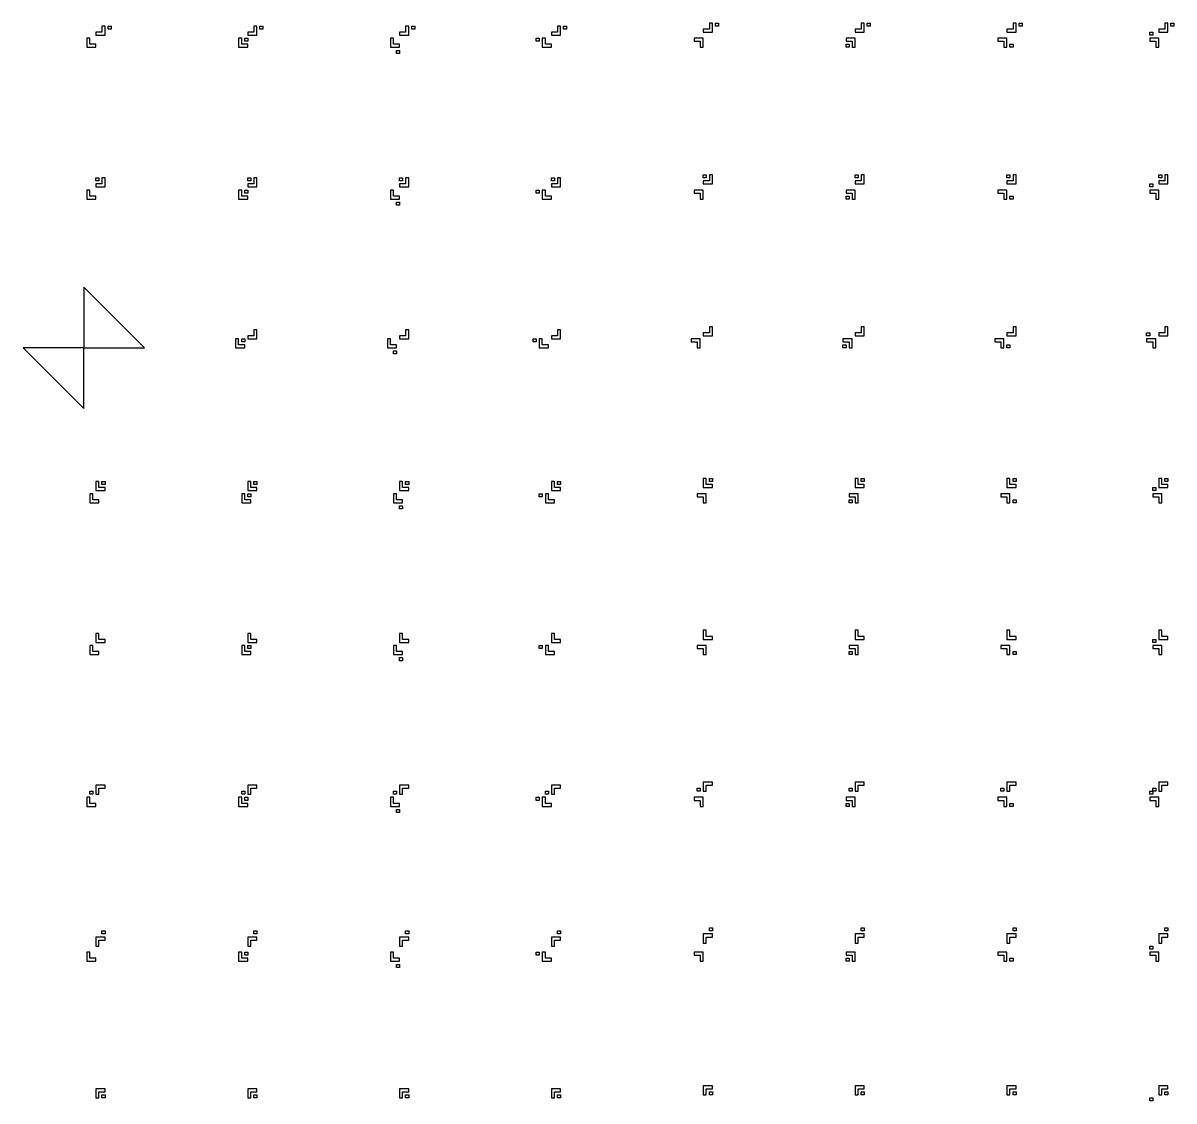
# Model space of a CAD drawing. Extents: x -1486 to 1662, y -1587 to 1493.
# Drawn here: x -1486 to -728, y -43 to 667 of the extents above; entities that cross this region are included whole.
import ezdxf

# ---------------------------------------------------------------- set-up
doc = ezdxf.new("R2010")
doc.units = 0
doc.header["$MEASUREMENT"] = 0
doc.layers.add('255', color=7, linetype='CONTINUOUS')

msp = doc.modelspace()

# ---------------------------------------------------------------- linework, layer by layer
at = {"layer": '255', "color": 7, "linetype": 'Continuous', "ltscale": 0.75, "flags": 128}
for points in [[(-1431.7202, 658.710775), (-1431.7202, 664.710775), (-1433.7202, 664.710775), (-1433.7202, 660.710775), (-1437.7202, 660.710775), (-1437.7202, 658.710775), (-1431.7202, 658.710775)], [(-1429.7202, 664.710775), (-1427.7202, 664.710775), (-1427.7202, 662.710775), (-1429.7202, 662.710775), (-1429.7202, 664.710775)], [(-1331.7202, 658.710775), (-1331.7202, 664.710775), (-1333.7202, 664.710775), (-1333.7202, 660.710775), (-1337.7202, 660.710775), (-1337.7202, 658.710775), (-1331.7202, 658.710775)], [(-1329.7202, 664.710775), (-1327.7202, 664.710775), (-1327.7202, 662.710775), (-1329.7202, 662.710775), (-1329.7202, 664.710775)], [(-1231.7202, 658.710775), (-1231.7202, 664.710775), (-1233.7202, 664.710775), (-1233.7202, 660.710775), (-1237.7202, 660.710775), (-1237.7202, 658.710775), (-1231.7202, 658.710775)], [(-1229.7202, 664.710775), (-1227.7202, 664.710775), (-1227.7202, 662.710775), (-1229.7202, 662.710775), (-1229.7202, 664.710775)], [(-1131.720188, 658.710775), (-1131.720188, 664.710775), (-1133.720188, 664.710775), (-1133.720188, 660.710775), (-1137.720188, 660.710775), (-1137.720188, 658.710775), (-1131.720188, 658.710775)], [(-1129.720188, 664.710775), (-1127.720188, 664.710775), (-1127.720188, 662.710775), (-1129.720188, 662.710775), (-1129.720188, 664.710775)], [(-1031.7202, 660.710775), (-1031.7202, 666.710775), (-1033.7202, 666.710775), (-1033.7202, 662.710775), (-1037.7202, 662.710775), (-1037.7202, 660.710775), (-1031.7202, 660.710775)], [(-1029.7202, 666.710775), (-1027.7202, 666.710775), (-1027.7202, 664.710775), (-1029.7202, 664.710775), (-1029.7202, 666.710775)], [(-931.7202, 660.710775), (-931.7202, 666.710775), (-933.7202, 666.710775), (-933.7202, 662.710775), (-937.7202, 662.710775), (-937.7202, 660.710775), (-931.7202, 660.710775)], [(-929.7202, 666.710775), (-927.7202, 666.710775), (-927.7202, 664.710775), (-929.7202, 664.710775), (-929.7202, 666.710775)], [(-831.7202, 660.710775), (-831.7202, 666.710775), (-833.7202, 666.710775), (-833.7202, 662.710775), (-837.7202, 662.710775), (-837.7202, 660.710775), (-831.7202, 660.710775)], [(-829.7202, 666.710775), (-827.7202, 666.710775), (-827.7202, 664.710775), (-829.7202, 664.710775), (-829.7202, 666.710775)], [(-743.7202, 660.710775), (-741.7202, 660.710775), (-741.7202, 658.710775), (-743.7202, 658.710775), (-743.7202, 660.710775)], [(-731.7202, 660.710775), (-731.7202, 666.710775), (-733.7202, 666.710775), (-733.7202, 662.710775), (-737.7202, 662.710775), (-737.7202, 660.710775), (-731.7202, 660.710775)], [(-729.7202, 666.710775), (-727.7202, 666.710775), (-727.7202, 664.710775), (-729.7202, 664.710775), (-729.7202, 666.710775)], [(-1443.7202, 650.710775), (-1437.7202, 650.710775), (-1437.7202, 652.710775), (-1441.7202, 652.710775), (-1441.7202, 656.710775), (-1443.7202, 656.710775), (-1443.7202, 650.710775)], [(-1341.7202, 652.710775), (-1341.7202, 656.710775), (-1343.7202, 656.710775), (-1343.7202, 650.710775), (-1337.7202, 650.710775), (-1337.7202, 652.710775), (-1341.7202, 652.710775)], [(-1339.7202, 656.710775), (-1337.7202, 656.710775), (-1337.7202, 654.710775), (-1339.7202, 654.710775), (-1339.7202, 656.710775)], [(-1241.7202, 652.710775), (-1241.7202, 656.710775), (-1243.7202, 656.710775), (-1243.7202, 650.710775), (-1237.7202, 650.710775), (-1237.7202, 652.710775), (-1241.7202, 652.710775)], [(-1147.7202, 656.710775), (-1145.7202, 656.710775), (-1145.7202, 654.710775), (-1147.7202, 654.710775), (-1147.7202, 656.710775)], [(-1141.7202, 652.710775), (-1141.7202, 656.710775), (-1143.7202, 656.710775), (-1143.7202, 650.710775), (-1137.720188, 650.710775), (-1137.720188, 652.710775), (-1141.7202, 652.710775)], [(-1039.7202, 654.710775), (-1039.7202, 650.710775), (-1037.7202, 650.710775), (-1037.7202, 656.710775), (-1043.7202, 656.710775), (-1043.7202, 654.710775), (-1039.7202, 654.710775)], [(-937.7202, 656.710775), (-943.7202, 656.710775), (-943.7202, 654.710775), (-939.7202, 654.710775), (-939.7202, 650.710775), (-937.7202, 650.710775), (-937.7202, 656.710775)], [(-943.7202, 652.710775), (-941.7202, 652.710775), (-941.7202, 650.710775), (-943.7202, 650.710775), (-943.7202, 652.710775)], [(-839.7202, 654.710775), (-839.7202, 650.710775), (-837.7202, 650.710775), (-837.7202, 656.710775), (-843.7202, 656.710775), (-843.7202, 654.710775), (-839.7202, 654.710775)], [(-835.7202, 652.710775), (-833.7202, 652.710775), (-833.7202, 650.710775), (-835.7202, 650.710775), (-835.7202, 652.710775)], [(-737.7202, 656.710775), (-743.7202, 656.710775), (-743.7202, 654.710775), (-739.7202, 654.710775), (-739.7202, 650.710775), (-737.7202, 650.710775), (-737.7202, 656.710775)], [(-1239.7202, 648.710775), (-1237.7202, 648.710775), (-1237.7202, 646.710775), (-1239.7202, 646.710775), (-1239.7202, 648.710775)], [(-1431.7202, 558.710775), (-1431.7202, 564.710775), (-1433.7202, 564.710775), (-1433.7202, 560.710775), (-1437.7202, 560.710775), (-1437.7202, 558.710775), (-1431.7202, 558.710775)], [(-1437.7202, 564.710775), (-1435.7202, 564.710775), (-1435.7202, 562.710775), (-1437.7202, 562.710775), (-1437.7202, 564.710775)], [(-1331.7202, 558.710775), (-1331.7202, 564.710775), (-1333.7202, 564.710775), (-1333.7202, 560.710775), (-1337.7202, 560.710775), (-1337.7202, 558.710775), (-1331.7202, 558.710775)], [(-1337.7202, 564.710775), (-1335.7202, 564.710775), (-1335.7202, 562.710775), (-1337.7202, 562.710775), (-1337.7202, 564.710775)], [(-1231.7202, 558.710775), (-1231.7202, 564.710775), (-1233.7202, 564.710775), (-1233.7202, 560.710775), (-1237.7202, 560.710775), (-1237.7202, 558.710775), (-1231.7202, 558.710775)], [(-1237.7202, 564.710775), (-1235.7202, 564.710775), (-1235.7202, 562.710775), (-1237.7202, 562.710775), (-1237.7202, 564.710775)], [(-1131.720188, 558.710775), (-1131.720188, 564.710775), (-1133.720188, 564.710775), (-1133.720188, 560.710775), (-1137.720188, 560.710775), (-1137.720188, 558.710775), (-1131.720188, 558.710775)], [(-1137.720188, 564.710775), (-1135.720188, 564.710775), (-1135.720188, 562.710775), (-1137.720188, 562.710775), (-1137.720188, 564.710775)], [(-1031.7202, 560.710775), (-1031.7202, 566.710775), (-1033.7202, 566.710775), (-1033.7202, 562.710775), (-1037.7202, 562.710775), (-1037.7202, 560.710775), (-1031.7202, 560.710775)], [(-1037.7202, 566.710775), (-1035.7202, 566.710775), (-1035.7202, 564.710775), (-1037.7202, 564.710775), (-1037.7202, 566.710775)], [(-931.7202, 560.710775), (-931.7202, 566.710775), (-933.7202, 566.710775), (-933.7202, 562.710775), (-937.7202, 562.710775), (-937.7202, 560.710775), (-931.7202, 560.710775)], [(-937.7202, 566.710775), (-935.7202, 566.710775), (-935.7202, 564.710775), (-937.7202, 564.710775), (-937.7202, 566.710775)], [(-831.7202, 560.710775), (-831.7202, 566.710775), (-833.7202, 566.710775), (-833.7202, 562.710775), (-837.7202, 562.710775), (-837.7202, 560.710775), (-831.7202, 560.710775)], [(-837.7202, 566.710775), (-835.7202, 566.710775), (-835.7202, 564.710775), (-837.7202, 564.710775), (-837.7202, 566.710775)], [(-731.7202, 560.710775), (-731.7202, 566.710775), (-733.7202, 566.710775), (-733.7202, 562.710775), (-737.7202, 562.710775), (-737.7202, 560.710775), (-731.7202, 560.710775)], [(-737.7202, 566.710775), (-735.7202, 566.710775), (-735.7202, 564.710775), (-737.7202, 564.710775), (-737.7202, 566.710775)], [(-1443.7202, 550.710775), (-1437.7202, 550.710775), (-1437.7202, 552.710775), (-1441.7202, 552.710775), (-1441.7202, 556.710775), (-1443.7202, 556.710775), (-1443.7202, 550.710775)], [(-1341.7202, 552.710775), (-1341.7202, 556.710775), (-1343.7202, 556.710775), (-1343.7202, 550.710775), (-1337.7202, 550.710775), (-1337.7202, 552.710775), (-1341.7202, 552.710775)], [(-1339.7202, 556.710775), (-1337.7202, 556.710775), (-1337.7202, 554.710775), (-1339.7202, 554.710775), (-1339.7202, 556.710775)], [(-1241.7202, 552.710775), (-1241.7202, 556.710775), (-1243.7202, 556.710775), (-1243.7202, 550.710775), (-1237.7202, 550.710775), (-1237.7202, 552.710775), (-1241.7202, 552.710775)], [(-1147.7202, 556.710775), (-1145.7202, 556.710775), (-1145.7202, 554.710775), (-1147.7202, 554.710775), (-1147.7202, 556.710775)], [(-1141.7202, 552.710775), (-1141.7202, 556.710775), (-1143.7202, 556.710775), (-1143.7202, 550.710775), (-1137.720188, 550.710775), (-1137.720188, 552.710775), (-1141.7202, 552.710775)], [(-1039.7202, 554.710775), (-1039.7202, 550.710775), (-1037.7202, 550.710775), (-1037.7202, 556.710775), (-1043.7202, 556.710775), (-1043.7202, 554.710775), (-1039.7202, 554.710775)], [(-937.7202, 556.710775), (-943.7202, 556.710775), (-943.7202, 554.710775), (-939.7202, 554.710775), (-939.7202, 550.710775), (-937.7202, 550.710775), (-937.7202, 556.710775)], [(-839.7202, 554.710775), (-839.7202, 550.710775), (-837.7202, 550.710775), (-837.7202, 556.710775), (-843.7202, 556.710775), (-843.7202, 554.710775), (-839.7202, 554.710775)], [(-743.7202, 560.710775), (-741.7202, 560.710775), (-741.7202, 558.710775), (-743.7202, 558.710775), (-743.7202, 560.710775)], [(-737.7202, 556.710775), (-743.7202, 556.710775), (-743.7202, 554.710775), (-739.7202, 554.710775), (-739.7202, 550.710775), (-737.7202, 550.710775), (-737.7202, 556.710775)], [(-1239.7202, 548.710775), (-1237.7202, 548.710775), (-1237.7202, 546.710775), (-1239.7202, 546.710775), (-1239.7202, 548.710775)], [(-943.7202, 552.710775), (-941.7202, 552.710775), (-941.7202, 550.710775), (-943.7202, 550.710775), (-943.7202, 552.710775)], [(-835.7202, 552.710775), (-833.7202, 552.710775), (-833.7202, 550.710775), (-835.7202, 550.710775), (-835.7202, 552.710775)], [(-1445.7202, 452.710775), (-1445.7202, 452.710775), (-1405.7202, 452.710775), (-1405.7202, 452.710775), (-1405.7202, 452.710775), (-1445.7202, 492.710775), (-1445.7202, 492.710775), (-1445.7202, 452.710775)], [(-1333.7202, 460.710775), (-1337.7202, 460.710775), (-1337.7202, 458.710775), (-1331.7202, 458.710775), (-1331.7202, 464.710775), (-1333.7202, 464.710775), (-1333.7202, 460.710775)], [(-1233.7202, 460.710775), (-1237.7202, 460.710775), (-1237.7202, 458.710775), (-1231.7202, 458.710775), (-1231.7202, 464.710775), (-1233.7202, 464.710775), (-1233.7202, 460.710775)], [(-1133.720188, 460.710775), (-1137.720188, 460.710775), (-1137.720188, 458.710775), (-1131.720188, 458.710775), (-1131.720188, 464.710775), (-1133.720188, 464.710775), (-1133.720188, 460.710775)], [(-1033.7202, 462.710775), (-1037.7202, 462.710775), (-1037.7202, 460.710775), (-1031.7202, 460.710775), (-1031.7202, 466.710775), (-1033.7202, 466.710775), (-1033.7202, 462.710775)], [(-933.7202, 462.710775), (-937.7202, 462.710775), (-937.7202, 460.710775), (-931.7202, 460.710775), (-931.7202, 466.710775), (-933.7202, 466.710775), (-933.7202, 462.710775)], [(-833.7202, 462.710775), (-837.7202, 462.710775), (-837.7202, 460.710775), (-831.7202, 460.710775), (-831.7202, 466.710775), (-833.7202, 466.710775), (-833.7202, 462.710775)], [(-745.7202, 462.710775), (-743.7202, 462.710775), (-743.7202, 460.710775), (-745.7202, 460.710775), (-745.7202, 462.710775)], [(-733.7202, 462.710775), (-737.7202, 462.710775), (-737.7202, 460.710775), (-731.7202, 460.710775), (-731.7202, 466.710775), (-733.7202, 466.710775), (-733.7202, 462.710775)], [(-1343.7202, 454.710775), (-1343.7202, 458.710775), (-1345.7202, 458.710775), (-1345.7202, 452.710775), (-1339.7202, 452.710775), (-1339.7202, 454.710775), (-1343.7202, 454.710775)], [(-1341.7202, 458.710775), (-1339.7202, 458.710775), (-1339.7202, 456.710775), (-1341.7202, 456.710775), (-1341.7202, 458.710775)], [(-1243.7202, 454.710775), (-1243.7202, 458.710775), (-1245.7202, 458.710775), (-1245.7202, 452.710775), (-1239.7202, 452.710775), (-1239.7202, 454.710775), (-1243.7202, 454.710775)], [(-1149.7202, 458.710775), (-1147.7202, 458.710775), (-1147.7202, 456.710775), (-1149.7202, 456.710775), (-1149.7202, 458.710775)], [(-1143.7202, 454.710775), (-1143.7202, 458.710775), (-1145.7202, 458.710775), (-1145.7202, 452.710775), (-1139.7202, 452.710775), (-1139.7202, 454.710775), (-1143.7202, 454.710775)], [(-1041.7202, 456.710775), (-1041.7202, 452.710775), (-1039.7202, 452.710775), (-1039.7202, 458.710775), (-1045.7202, 458.710775), (-1045.7202, 456.710775), (-1041.7202, 456.710775)], [(-939.7202, 458.710775), (-945.7202, 458.710775), (-945.7202, 456.710775), (-941.7202, 456.710775), (-941.7202, 452.710775), (-939.7202, 452.710775), (-939.7202, 458.710775)], [(-841.7202, 456.710775), (-841.7202, 452.710775), (-839.7202, 452.710775), (-839.7202, 458.710775), (-845.7202, 458.710775), (-845.7202, 456.710775), (-841.7202, 456.710775)], [(-739.7202, 458.710775), (-745.7202, 458.710775), (-745.7202, 456.710775), (-741.7202, 456.710775), (-741.7202, 452.710775), (-739.7202, 452.710775), (-739.7202, 458.710775)], [(-1241.7202, 450.710775), (-1239.7202, 450.710775), (-1239.7202, 448.710775), (-1241.7202, 448.710775), (-1241.7202, 450.710775)], [(-945.7202, 454.710775), (-943.7202, 454.710775), (-943.7202, 452.710775), (-945.7202, 452.710775), (-945.7202, 454.710775)], [(-837.7202, 454.710775), (-835.7202, 454.710775), (-835.7202, 452.710775), (-837.7202, 452.710775), (-837.7202, 454.710775)], [(-1437.7202, 358.710775), (-1431.7202, 358.710775), (-1431.7202, 360.710775), (-1435.7202, 360.710775), (-1435.7202, 364.710775), (-1437.7202, 364.710775), (-1437.7202, 358.710775)], [(-1433.7202, 364.710775), (-1431.7202, 364.710775), (-1431.7202, 362.710775), (-1433.7202, 362.710775), (-1433.7202, 364.710775)], [(-1337.7202, 358.710775), (-1331.7202, 358.710775), (-1331.7202, 360.710775), (-1335.7202, 360.710775), (-1335.7202, 364.710775), (-1337.7202, 364.710775), (-1337.7202, 358.710775)], [(-1333.7202, 364.710775), (-1331.7202, 364.710775), (-1331.7202, 362.710775), (-1333.7202, 362.710775), (-1333.7202, 364.710775)], [(-1237.7202, 358.710775), (-1231.7202, 358.710775), (-1231.7202, 360.710775), (-1235.7202, 360.710775), (-1235.7202, 364.710775), (-1237.7202, 364.710775), (-1237.7202, 358.710775)], [(-1233.7202, 364.710775), (-1231.7202, 364.710775), (-1231.7202, 362.710775), (-1233.7202, 362.710775), (-1233.7202, 364.710775)], [(-1137.720188, 358.710775), (-1131.720188, 358.710775), (-1131.720188, 360.710775), (-1135.720188, 360.710775), (-1135.720188, 364.710775), (-1137.720188, 364.710775), (-1137.720188, 358.710775)], [(-1133.720188, 364.710775), (-1131.720188, 364.710775), (-1131.720188, 362.710775), (-1133.720188, 362.710775), (-1133.720188, 364.710775)], [(-1037.7202, 360.710775), (-1031.7202, 360.710775), (-1031.7202, 362.710775), (-1035.7202, 362.710775), (-1035.7202, 366.710775), (-1037.7202, 366.710775), (-1037.7202, 360.710775)], [(-1033.7202, 366.710775), (-1031.7202, 366.710775), (-1031.7202, 364.710775), (-1033.7202, 364.710775), (-1033.7202, 366.710775)], [(-937.7202, 360.710775), (-931.7202, 360.710775), (-931.7202, 362.710775), (-935.7202, 362.710775), (-935.7202, 366.710775), (-937.7202, 366.710775), (-937.7202, 360.710775)], [(-933.7202, 366.710775), (-931.7202, 366.710775), (-931.7202, 364.710775), (-933.7202, 364.710775), (-933.7202, 366.710775)], [(-837.7202, 360.710775), (-831.7202, 360.710775), (-831.7202, 362.710775), (-835.7202, 362.710775), (-835.7202, 366.710775), (-837.7202, 366.710775), (-837.7202, 360.710775)], [(-833.7202, 366.710775), (-831.7202, 366.710775), (-831.7202, 364.710775), (-833.7202, 364.710775), (-833.7202, 366.710775)], [(-737.7202, 360.710775), (-731.7202, 360.710775), (-731.7202, 362.710775), (-735.7202, 362.710775), (-735.7202, 366.710775), (-737.7202, 366.710775), (-737.7202, 360.710775)], [(-733.7202, 366.710775), (-731.7202, 366.710775), (-731.7202, 364.710775), (-733.7202, 364.710775), (-733.7202, 366.710775)], [(-1441.7202, 350.710775), (-1435.7202, 350.710775), (-1435.7202, 352.710775), (-1439.7202, 352.710775), (-1439.7202, 356.710775), (-1441.7202, 356.710775), (-1441.7202, 350.710775)], [(-1339.7202, 352.710775), (-1339.7202, 356.710775), (-1341.7202, 356.710775), (-1341.7202, 350.710775), (-1335.7202, 350.710775), (-1335.7202, 352.710775), (-1339.7202, 352.710775)], [(-1337.7202, 356.710775), (-1335.7202, 356.710775), (-1335.7202, 354.710775), (-1337.7202, 354.710775), (-1337.7202, 356.710775)], [(-1239.7202, 352.710775), (-1239.7202, 356.710775), (-1241.7202, 356.710775), (-1241.7202, 350.710775), (-1235.7202, 350.710775), (-1235.7202, 352.710775), (-1239.7202, 352.710775)], [(-1145.7202, 356.710775), (-1143.7202, 356.710775), (-1143.7202, 354.710775), (-1145.7202, 354.710775), (-1145.7202, 356.710775)], [(-1139.7202, 352.710775), (-1139.7202, 356.710775), (-1141.7202, 356.710775), (-1141.7202, 350.710775), (-1135.720188, 350.710775), (-1135.720188, 352.710775), (-1139.7202, 352.710775)], [(-1037.7202, 354.710775), (-1037.7202, 350.710775), (-1035.7202, 350.710775), (-1035.7202, 356.710775), (-1041.7202, 356.710775), (-1041.7202, 354.710775), (-1037.7202, 354.710775)], [(-935.7202, 356.710775), (-941.7202, 356.710775), (-941.7202, 354.710775), (-937.7202, 354.710775), (-937.7202, 350.710775), (-935.7202, 350.710775), (-935.7202, 356.710775)], [(-837.7202, 354.710775), (-837.7202, 350.710775), (-835.7202, 350.710775), (-835.7202, 356.710775), (-841.7202, 356.710775), (-841.7202, 354.710775), (-837.7202, 354.710775)], [(-741.7202, 360.710775), (-739.7202, 360.710775), (-739.7202, 358.710775), (-741.7202, 358.710775), (-741.7202, 360.710775)], [(-735.7202, 356.710775), (-741.7202, 356.710775), (-741.7202, 354.710775), (-737.7202, 354.710775), (-737.7202, 350.710775), (-735.7202, 350.710775), (-735.7202, 356.710775)], [(-1237.7202, 348.710775), (-1235.7202, 348.710775), (-1235.7202, 346.710775), (-1237.7202, 346.710775), (-1237.7202, 348.710775)], [(-941.7202, 352.710775), (-939.7202, 352.710775), (-939.7202, 350.710775), (-941.7202, 350.710775), (-941.7202, 352.710775)], [(-833.7202, 352.710775), (-831.7202, 352.710775), (-831.7202, 350.710775), (-833.7202, 350.710775), (-833.7202, 352.710775)], [(-1035.7202, 262.710775), (-1035.7202, 266.710775), (-1037.7202, 266.710775), (-1037.7202, 260.710775), (-1031.7202, 260.710775), (-1031.7202, 262.710775), (-1035.7202, 262.710775)], [(-935.7202, 262.710775), (-935.7202, 266.710775), (-937.7202, 266.710775), (-937.7202, 260.710775), (-931.7202, 260.710775), (-931.7202, 262.710775), (-935.7202, 262.710775)], [(-835.7202, 262.710775), (-835.7202, 266.710775), (-837.7202, 266.710775), (-837.7202, 260.710775), (-831.7202, 260.710775), (-831.7202, 262.710775), (-835.7202, 262.710775)], [(-735.7202, 262.710775), (-735.7202, 266.710775), (-737.7202, 266.710775), (-737.7202, 260.710775), (-731.7202, 260.710775), (-731.7202, 262.710775), (-735.7202, 262.710775)], [(-1435.7202, 260.710775), (-1435.7202, 264.710775), (-1437.7202, 264.710775), (-1437.7202, 258.710775), (-1431.7202, 258.710775), (-1431.7202, 260.710775), (-1435.7202, 260.710775)], [(-1335.7202, 260.710775), (-1335.7202, 264.710775), (-1337.7202, 264.710775), (-1337.7202, 258.710775), (-1331.7202, 258.710775), (-1331.7202, 260.710775), (-1335.7202, 260.710775)], [(-1235.7202, 260.710775), (-1235.7202, 264.710775), (-1237.7202, 264.710775), (-1237.7202, 258.710775), (-1231.7202, 258.710775), (-1231.7202, 260.710775), (-1235.7202, 260.710775)], [(-1135.720188, 260.710775), (-1135.720188, 264.710775), (-1137.720188, 264.710775), (-1137.720188, 258.710775), (-1131.720188, 258.710775), (-1131.720188, 260.710775), (-1135.720188, 260.710775)], [(-741.7202, 260.710775), (-739.7202, 260.710775), (-739.7202, 258.710775), (-741.7202, 258.710775), (-741.7202, 260.710775)], [(-1441.7202, 250.710775), (-1435.7202, 250.710775), (-1435.7202, 252.710775), (-1439.7202, 252.710775), (-1439.7202, 256.710775), (-1441.7202, 256.710775), (-1441.7202, 250.710775)], [(-1339.7202, 252.710775), (-1339.7202, 256.710775), (-1341.7202, 256.710775), (-1341.7202, 250.710775), (-1335.7202, 250.710775), (-1335.7202, 252.710775), (-1339.7202, 252.710775)], [(-1337.7202, 256.710775), (-1335.7202, 256.710775), (-1335.7202, 254.710775), (-1337.7202, 254.710775), (-1337.7202, 256.710775)], [(-1239.7202, 252.710775), (-1239.7202, 256.710775), (-1241.7202, 256.710775), (-1241.7202, 250.710775), (-1235.7202, 250.710775), (-1235.7202, 252.710775), (-1239.7202, 252.710775)], [(-1145.7202, 256.710775), (-1143.7202, 256.710775), (-1143.7202, 254.710775), (-1145.7202, 254.710775), (-1145.7202, 256.710775)], [(-1139.7202, 252.710775), (-1139.7202, 256.710775), (-1141.7202, 256.710775), (-1141.7202, 250.710775), (-1135.720188, 250.710775), (-1135.720188, 252.710775), (-1139.7202, 252.710775)], [(-1037.7202, 254.710775), (-1037.7202, 250.710775), (-1035.7202, 250.710775), (-1035.7202, 256.710775), (-1041.7202, 256.710775), (-1041.7202, 254.710775), (-1037.7202, 254.710775)], [(-935.7202, 256.710775), (-941.7202, 256.710775), (-941.7202, 254.710775), (-937.7202, 254.710775), (-937.7202, 250.710775), (-935.7202, 250.710775), (-935.7202, 256.710775)], [(-941.7202, 252.710775), (-939.7202, 252.710775), (-939.7202, 250.710775), (-941.7202, 250.710775), (-941.7202, 252.710775)], [(-837.7202, 254.710775), (-837.7202, 250.710775), (-835.7202, 250.710775), (-835.7202, 256.710775), (-841.7202, 256.710775), (-841.7202, 254.710775), (-837.7202, 254.710775)], [(-833.7202, 252.710775), (-831.7202, 252.710775), (-831.7202, 250.710775), (-833.7202, 250.710775), (-833.7202, 252.710775)], [(-735.7202, 256.710775), (-741.7202, 256.710775), (-741.7202, 254.710775), (-737.7202, 254.710775), (-737.7202, 250.710775), (-735.7202, 250.710775), (-735.7202, 256.710775)], [(-1237.7202, 248.710775), (-1235.7202, 248.710775), (-1235.7202, 246.710775), (-1237.7202, 246.710775), (-1237.7202, 248.710775)], [(-1441.7202, 160.710775), (-1439.7202, 160.710775), (-1439.7202, 158.710775), (-1441.7202, 158.710775), (-1441.7202, 160.710775)], [(-1435.7202, 162.710775), (-1431.7202, 162.710775), (-1431.7202, 164.710775), (-1437.7202, 164.710775), (-1437.7202, 158.710775), (-1435.7202, 158.710775), (-1435.7202, 162.710775)], [(-1341.7202, 160.710775), (-1339.7202, 160.710775), (-1339.7202, 158.710775), (-1341.7202, 158.710775), (-1341.7202, 160.710775)], [(-1335.7202, 162.710775), (-1331.7202, 162.710775), (-1331.7202, 164.710775), (-1337.7202, 164.710775), (-1337.7202, 158.710775), (-1335.7202, 158.710775), (-1335.7202, 162.710775)], [(-1241.7202, 160.710775), (-1239.7202, 160.710775), (-1239.7202, 158.710775), (-1241.7202, 158.710775), (-1241.7202, 160.710775)], [(-1235.7202, 162.710775), (-1231.7202, 162.710775), (-1231.7202, 164.710775), (-1237.7202, 164.710775), (-1237.7202, 158.710775), (-1235.7202, 158.710775), (-1235.7202, 162.710775)], [(-1141.7202, 160.710775), (-1139.7202, 160.710775), (-1139.7202, 158.710775), (-1141.7202, 158.710775), (-1141.7202, 160.710775)], [(-1135.720188, 162.710775), (-1131.720188, 162.710775), (-1131.720188, 164.710775), (-1137.720188, 164.710775), (-1137.720188, 158.710775), (-1135.720188, 158.710775), (-1135.720188, 162.710775)], [(-1041.7202, 162.710775), (-1039.7202, 162.710775), (-1039.7202, 160.710775), (-1041.7202, 160.710775), (-1041.7202, 162.710775)], [(-1035.7202, 164.710775), (-1031.7202, 164.710775), (-1031.7202, 166.710775), (-1037.7202, 166.710775), (-1037.7202, 160.710775), (-1035.7202, 160.710775), (-1035.7202, 164.710775)], [(-941.7202, 162.710775), (-939.7202, 162.710775), (-939.7202, 160.710775), (-941.7202, 160.710775), (-941.7202, 162.710775)], [(-935.7202, 164.710775), (-931.7202, 164.710775), (-931.7202, 166.710775), (-937.7202, 166.710775), (-937.7202, 160.710775), (-935.7202, 160.710775), (-935.7202, 164.710775)], [(-841.7202, 162.710775), (-839.7202, 162.710775), (-839.7202, 160.710775), (-841.7202, 160.710775), (-841.7202, 162.710775)], [(-835.7202, 164.710775), (-831.7202, 164.710775), (-831.7202, 166.710775), (-837.7202, 166.710775), (-837.7202, 160.710775), (-835.7202, 160.710775), (-835.7202, 164.710775)], [(-743.7202, 160.710775), (-741.7202, 160.710775), (-741.7202, 158.710775), (-743.7202, 158.710775), (-743.7202, 160.710775)], [(-741.7202, 162.710775), (-739.7202, 162.710775), (-739.7202, 160.710775), (-741.7202, 160.710775), (-741.7202, 162.710775)], [(-735.7202, 164.710775), (-731.7202, 164.710775), (-731.7202, 166.710775), (-737.7202, 166.710775), (-737.7202, 160.710775), (-735.7202, 160.710775), (-735.7202, 164.710775)], [(-1443.7202, 150.710775), (-1437.7202, 150.710775), (-1437.7202, 152.710775), (-1441.7202, 152.710775), (-1441.7202, 156.710775), (-1443.7202, 156.710775), (-1443.7202, 150.710775)], [(-1341.7202, 152.710775), (-1341.7202, 156.710775), (-1343.7202, 156.710775), (-1343.7202, 150.710775), (-1337.7202, 150.710775), (-1337.7202, 152.710775), (-1341.7202, 152.710775)], [(-1339.7202, 156.710775), (-1337.7202, 156.710775), (-1337.7202, 154.710775), (-1339.7202, 154.710775), (-1339.7202, 156.710775)], [(-1241.7202, 152.710775), (-1241.7202, 156.710775), (-1243.7202, 156.710775), (-1243.7202, 150.710775), (-1237.7202, 150.710775), (-1237.7202, 152.710775), (-1241.7202, 152.710775)], [(-1147.7202, 156.710775), (-1145.7202, 156.710775), (-1145.7202, 154.710775), (-1147.7202, 154.710775), (-1147.7202, 156.710775)], [(-1141.7202, 152.710775), (-1141.7202, 156.710775), (-1143.7202, 156.710775), (-1143.7202, 150.710775), (-1137.720188, 150.710775), (-1137.720188, 152.710775), (-1141.7202, 152.710775)], [(-1039.7202, 154.710775), (-1039.7202, 150.710775), (-1037.7202, 150.710775), (-1037.7202, 156.710775), (-1043.7202, 156.710775), (-1043.7202, 154.710775), (-1039.7202, 154.710775)], [(-937.7202, 156.710775), (-943.7202, 156.710775), (-943.7202, 154.710775), (-939.7202, 154.710775), (-939.7202, 150.710775), (-937.7202, 150.710775), (-937.7202, 156.710775)], [(-943.7202, 152.710775), (-941.7202, 152.710775), (-941.7202, 150.710775), (-943.7202, 150.710775), (-943.7202, 152.710775)], [(-839.7202, 154.710775), (-839.7202, 150.710775), (-837.7202, 150.710775), (-837.7202, 156.710775), (-843.7202, 156.710775), (-843.7202, 154.710775), (-839.7202, 154.710775)], [(-835.7202, 152.710775), (-833.7202, 152.710775), (-833.7202, 150.710775), (-835.7202, 150.710775), (-835.7202, 152.710775)], [(-737.7202, 156.710775), (-743.7202, 156.710775), (-743.7202, 154.710775), (-739.7202, 154.710775), (-739.7202, 150.710775), (-737.7202, 150.710775), (-737.7202, 156.710775)], [(-1239.7202, 148.710775), (-1237.7202, 148.710775), (-1237.7202, 146.710775), (-1239.7202, 146.710775), (-1239.7202, 148.710775)], [(-1433.7202, 68.710775), (-1431.7202, 68.710775), (-1431.7202, 66.710775), (-1433.7202, 66.710775), (-1433.7202, 68.710775)], [(-1333.7202, 68.710775), (-1331.7202, 68.710775), (-1331.7202, 66.710775), (-1333.7202, 66.710775), (-1333.7202, 68.710775)], [(-1233.7202, 68.710775), (-1231.7202, 68.710775), (-1231.7202, 66.710775), (-1233.7202, 66.710775), (-1233.7202, 68.710775)], [(-1133.720188, 68.710775), (-1131.720188, 68.710775), (-1131.720188, 66.710775), (-1133.720188, 66.710775), (-1133.720188, 68.710775)], [(-1033.7202, 70.710775), (-1031.7202, 70.710775), (-1031.7202, 68.710775), (-1033.7202, 68.710775), (-1033.7202, 70.710775)], [(-933.7202, 70.710775), (-931.7202, 70.710775), (-931.7202, 68.710775), (-933.7202, 68.710775), (-933.7202, 70.710775)], [(-833.7202, 70.710775), (-831.7202, 70.710775), (-831.7202, 68.710775), (-833.7202, 68.710775), (-833.7202, 70.710775)], [(-733.7202, 70.710775), (-731.7202, 70.710775), (-731.7202, 68.710775), (-733.7202, 68.710775), (-733.7202, 70.710775)], [(-1437.7202, 64.710775), (-1437.7202, 58.710775), (-1435.7202, 58.710775), (-1435.7202, 62.710775), (-1431.7202, 62.710775), (-1431.7202, 64.710775), (-1437.7202, 64.710775)], [(-1337.7202, 64.710775), (-1337.7202, 58.710775), (-1335.7202, 58.710775), (-1335.7202, 62.710775), (-1331.7202, 62.710775), (-1331.7202, 64.710775), (-1337.7202, 64.710775)], [(-1237.7202, 64.710775), (-1237.7202, 58.710775), (-1235.7202, 58.710775), (-1235.7202, 62.710775), (-1231.7202, 62.710775), (-1231.7202, 64.710775), (-1237.7202, 64.710775)], [(-1137.720188, 64.710775), (-1137.720188, 58.710775), (-1135.720188, 58.710775), (-1135.720188, 62.710775), (-1131.720188, 62.710775), (-1131.720188, 64.710775), (-1137.720188, 64.710775)], [(-1037.7202, 66.710775), (-1037.7202, 60.710775), (-1035.7202, 60.710775), (-1035.7202, 64.710775), (-1031.7202, 64.710775), (-1031.7202, 66.710775), (-1037.7202, 66.710775)], [(-937.7202, 66.710775), (-937.7202, 60.710775), (-935.7202, 60.710775), (-935.7202, 64.710775), (-931.7202, 64.710775), (-931.7202, 66.710775), (-937.7202, 66.710775)], [(-837.7202, 66.710775), (-837.7202, 60.710775), (-835.7202, 60.710775), (-835.7202, 64.710775), (-831.7202, 64.710775), (-831.7202, 66.710775), (-837.7202, 66.710775)], [(-737.7202, 66.710775), (-737.7202, 60.710775), (-735.7202, 60.710775), (-735.7202, 64.710775), (-731.7202, 64.710775), (-731.7202, 66.710775), (-737.7202, 66.710775)], [(-1443.7202, 48.710775), (-1437.7202, 48.710775), (-1437.7202, 50.710775), (-1441.7202, 50.710775), (-1441.7202, 54.710775), (-1443.7202, 54.710775), (-1443.7202, 48.710775)], [(-1341.7202, 50.710775), (-1341.7202, 54.710775), (-1343.7202, 54.710775), (-1343.7202, 48.710775), (-1337.7202, 48.710775), (-1337.7202, 50.710775), (-1341.7202, 50.710775)], [(-1339.7202, 54.710775), (-1337.7202, 54.710775), (-1337.7202, 52.710775), (-1339.7202, 52.710775), (-1339.7202, 54.710775)], [(-1241.7202, 50.710775), (-1241.7202, 54.710775), (-1243.7202, 54.710775), (-1243.7202, 48.710775), (-1237.7202, 48.710775), (-1237.7202, 50.710775), (-1241.7202, 50.710775)], [(-1147.7202, 54.710775), (-1145.7202, 54.710775), (-1145.7202, 52.710775), (-1147.7202, 52.710775), (-1147.7202, 54.710775)], [(-1141.7202, 50.710775), (-1141.7202, 54.710775), (-1143.7202, 54.710775), (-1143.7202, 48.710775), (-1137.720188, 48.710775), (-1137.720188, 50.710775), (-1141.7202, 50.710775)], [(-1039.7202, 52.710775), (-1039.7202, 48.710775), (-1037.7202, 48.710775), (-1037.7202, 54.710775), (-1043.7202, 54.710775), (-1043.7202, 52.710775), (-1039.7202, 52.710775)], [(-937.7202, 54.710775), (-943.7202, 54.710775), (-943.7202, 52.710775), (-939.7202, 52.710775), (-939.7202, 48.710775), (-937.7202, 48.710775), (-937.7202, 54.710775)], [(-839.7202, 52.710775), (-839.7202, 48.710775), (-837.7202, 48.710775), (-837.7202, 54.710775), (-843.7202, 54.710775), (-843.7202, 52.710775), (-839.7202, 52.710775)], [(-743.7202, 58.710775), (-741.7202, 58.710775), (-741.7202, 56.710775), (-743.7202, 56.710775), (-743.7202, 58.710775)], [(-737.7202, 54.710775), (-743.7202, 54.710775), (-743.7202, 52.710775), (-739.7202, 52.710775), (-739.7202, 48.710775), (-737.7202, 48.710775), (-737.7202, 54.710775)], [(-1239.7202, 46.710775), (-1237.7202, 46.710775), (-1237.7202, 44.710775), (-1239.7202, 44.710775), (-1239.7202, 46.710775)], [(-943.7202, 50.710775), (-941.7202, 50.710775), (-941.7202, 48.710775), (-943.7202, 48.710775), (-943.7202, 50.710775)], [(-835.7202, 50.710775), (-833.7202, 50.710775), (-833.7202, 48.710775), (-835.7202, 48.710775), (-835.7202, 50.710775)], [(-1435.7202, -37.289225), (-1431.7202, -37.289225), (-1431.7202, -35.289225), (-1437.7202, -35.289225), (-1437.7202, -41.289225), (-1435.7202, -41.289225), (-1435.7202, -37.289225)], [(-1335.7202, -37.289225), (-1331.7202, -37.289225), (-1331.7202, -35.289225), (-1337.7202, -35.289225), (-1337.7202, -41.289225), (-1335.7202, -41.289225), (-1335.7202, -37.289225)], [(-1235.7202, -37.289225), (-1231.7202, -37.289225), (-1231.7202, -35.289225), (-1237.7202, -35.289225), (-1237.7202, -41.289225), (-1235.7202, -41.289225), (-1235.7202, -37.289225)], [(-1135.720188, -37.289225), (-1131.720188, -37.289225), (-1131.720188, -35.289225), (-1137.720188, -35.289225), (-1137.720188, -41.289225), (-1135.720188, -41.289225), (-1135.720188, -37.289225)], [(-1035.7202, -35.289225), (-1031.7202, -35.289225), (-1031.7202, -33.289225), (-1037.7202, -33.289225), (-1037.7202, -39.289225), (-1035.7202, -39.289225), (-1035.7202, -35.289225)], [(-1033.7202, -37.289225), (-1031.7202, -37.289225), (-1031.7202, -39.289225), (-1033.7202, -39.289225), (-1033.7202, -37.289225)], [(-935.7202, -35.289225), (-931.7202, -35.289225), (-931.7202, -33.289225), (-937.7202, -33.289225), (-937.7202, -39.289225), (-935.7202, -39.289225), (-935.7202, -35.289225)], [(-933.7202, -37.289225), (-931.7202, -37.289225), (-931.7202, -39.289225), (-933.7202, -39.289225), (-933.7202, -37.289225)], [(-835.7202, -35.289225), (-831.7202, -35.289225), (-831.7202, -33.289225), (-837.7202, -33.289225), (-837.7202, -39.289225), (-835.7202, -39.289225), (-835.7202, -35.289225)], [(-833.7202, -37.289225), (-831.7202, -37.289225), (-831.7202, -39.289225), (-833.7202, -39.289225), (-833.7202, -37.289225)], [(-735.7202, -35.289225), (-731.7202, -35.289225), (-731.7202, -33.289225), (-737.7202, -33.289225), (-737.7202, -39.289225), (-735.7202, -39.289225), (-735.7202, -35.289225)], [(-733.7202, -37.289225), (-731.7202, -37.289225), (-731.7202, -39.289225), (-733.7202, -39.289225), (-733.7202, -37.289225)], [(-1433.7202, -39.289225), (-1431.7202, -39.289225), (-1431.7202, -41.289225), (-1433.7202, -41.289225), (-1433.7202, -39.289225)], [(-1333.7202, -39.289225), (-1331.7202, -39.289225), (-1331.7202, -41.289225), (-1333.7202, -41.289225), (-1333.7202, -39.289225)], [(-1233.7202, -39.289225), (-1231.7202, -39.289225), (-1231.7202, -41.289225), (-1233.7202, -41.289225), (-1233.7202, -39.289225)], [(-1133.720188, -39.289225), (-1131.720188, -39.289225), (-1131.720188, -41.289225), (-1133.720188, -41.289225), (-1133.720188, -39.289225)], [(-743.7202, -41.289225), (-741.7202, -41.289225), (-741.7202, -43.289225), (-743.7202, -43.289225), (-743.7202, -41.289225)]]:
    msp.add_lwpolyline(points, close=True, dxfattribs=at)
at = {"layer": '255', "color": 7, "linetype": 'Continuous', "ltscale": 2, "flags": 128}
msp.add_lwpolyline([(-1445.7202, 452.710775), (-1485.7202, 452.710775), (-1485.7202, 452.710775), (-1445.7202, 412.710775), (-1445.7202, 412.710775), (-1445.7202, 412.710775), (-1445.7202, 452.710775)], close=True, dxfattribs=at)

doc.saveas('drawing.dxf')
